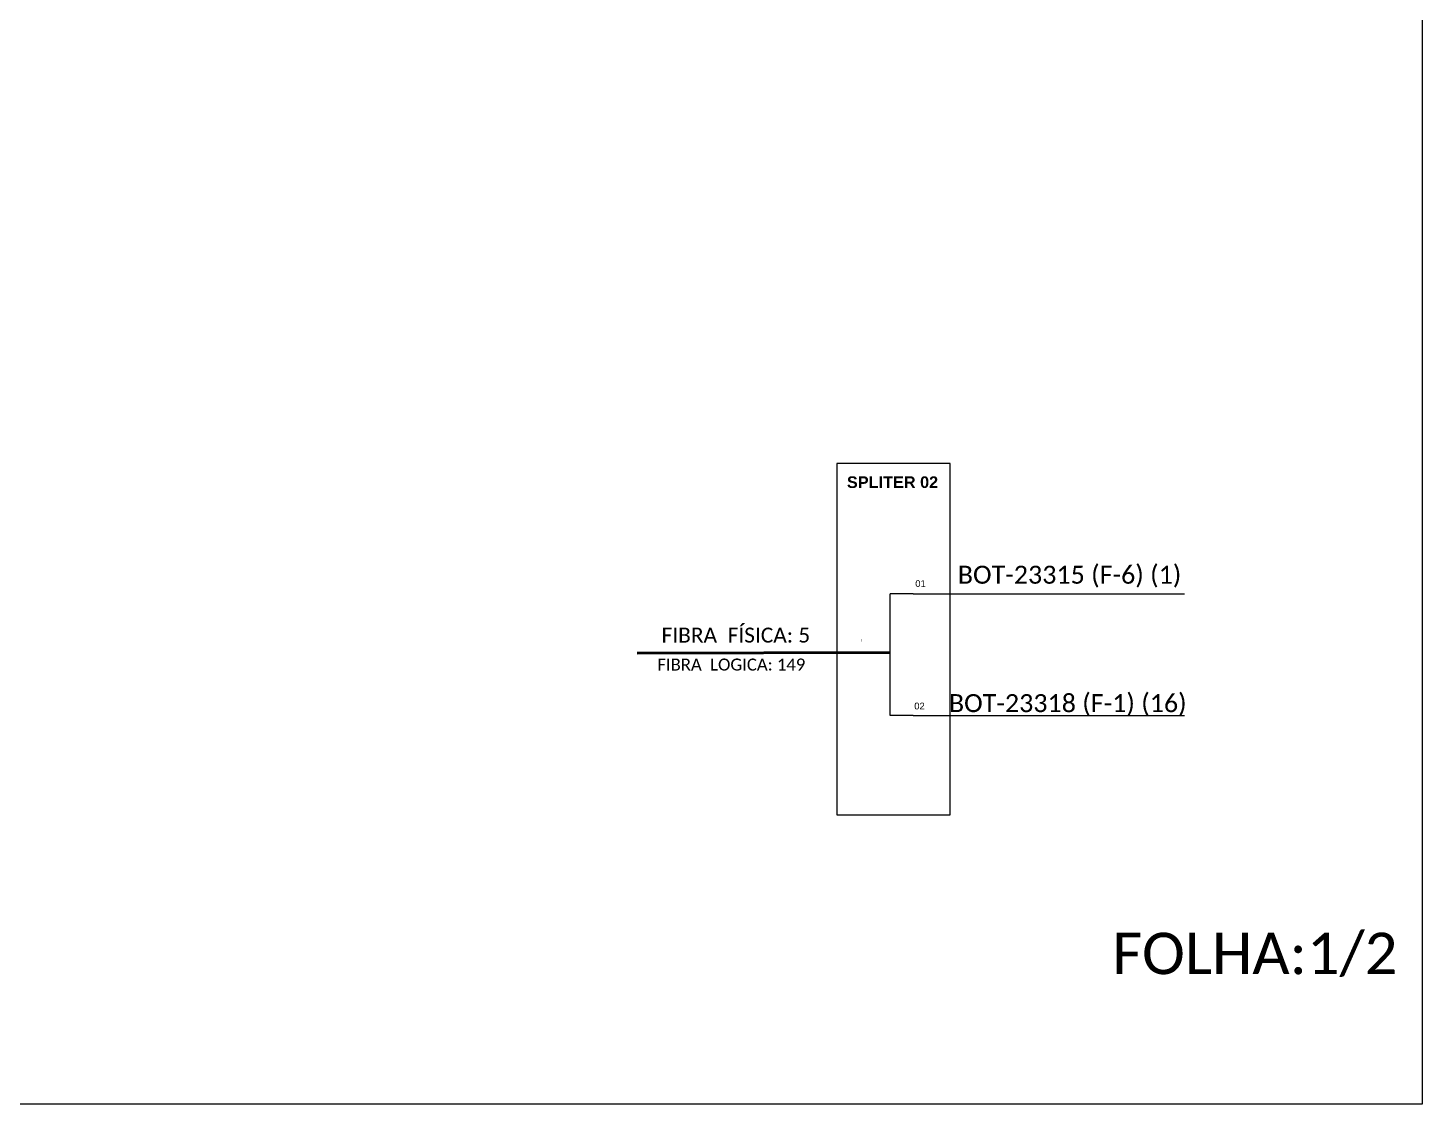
# Model space of a CAD drawing. Header units: metres. Extents: x -1362 to 1242, y -4 to 943.
# Drawn here: x -729 to -116, y -4 to 469 of the extents above; entities that cross this region are included whole.
import ezdxf
from ezdxf.enums import TextEntityAlignment as Align

# ---------------------------------------------------------------- set-up
doc = ezdxf.new("R2010")
doc.units = ezdxf.units.M
doc.styles.add('MtXpl_Calibri', font='calibri.ttf')
doc.styles.get("Standard").update_dxf_attribs({"font": 'arial.ttf'})
doc.styles.add('WMF-Calibri0', font='calibri.ttf')

msp = doc.modelspace()

# ---------------------------------------------------------------- linework, layer by layer
at = {"color": 7, "linetype": 'Continuous'}
for p, q in [((-339.99, 220.65), (-350.12, 220.65)), ((-339.99, 167.22), (-350.12, 167.22))]:
    msp.add_line(p, q, dxfattribs=at)
at = {"color": 10, "linetype": 'Continuous'}
for p, q in [((-339.99, 220.68), (-220.83, 220.65)), ((-339.99, 167.26), (-220.83, 167.22))]:
    msp.add_line(p, q, dxfattribs=at)
at = {"color": 1, "linetype": 'Continuous', "lineweight": 60}
msp.add_line((-350.12, 194.86), (-461.32, 194.55), dxfattribs=at)
msp.add_lwpolyline([(-1361.75, 942.54), (-116.34, 942.54), (-116.34, -3.64), (-1361.75, -3.64)], close=True)
at = {"color": 7}
msp.add_lwpolyline([(-373.58, 123.49), (-323.81, 123.49), (-323.81, 278.02), (-373.58, 278.02)], close=True, dxfattribs=at)
at = {"color": 7, "linetype": 'Continuous'}
msp.add_lwpolyline([(-350.12, 167.22), (-350.12, 220.65)], dxfattribs=at)

# ---------------------------------------------------------------- texts
at = {"color": 7, "linetype": 'Continuous', "lineweight": 0, "style": 'MtXpl_Calibri'}
msp.add_text('BOT-23315 (F-6) (1)', height=7.9003, dxfattribs=at).set_placement((-320.4, 225.12))
at = {"color": 1, "linetype": 'Continuous', "lineweight": 0, "style": 'MtXpl_Calibri'}
msp.add_text('BOT-23318 (F-1) (16)', height=7.9003, dxfattribs=at).set_placement((-324.3, 168.67))
at = {"style": 'WMF-Calibri0'}
msp.add_text('FOLHA:1/2', height=18.223, dxfattribs=at).set_placement((-189.83, 62.6), align=Align.MIDDLE_CENTER)
at = {"attachment_point": 5}
for s, insert, char_height, width in [('{\\fArial|b1|i0|c0|p34;\\C10;SPLITER 02}', (-349.06, 269.72), 5.1128, 49.7664), ('\\C7;\\fArial|b0|i0;\\H0.578704x;01 ', (-336.78, 225.16), 5.1128, 9.9533), ('\\C7;\\fCalibri|b0|i0|c0|p34;FIBRA  FÍSICA: 5', (-417.92, 202.49), 6.5835, 99.5328), ('\\C7;\\fArial|b0|i0|;\\H1.0273588255048;1', (-362.69, 200.09), 5.1128, 5.0642), ('\\C7;\\fCalibri|b0|i0|c0|p34;FIBRA  LOGICA: 149', (-419.91, 189.55), 5.2671, 99.5328), ('\\C7;\\fArial|b0|i0;\\H0.578704x;02 ', (-337.21, 171.33), 5.1128, 10.8237)]:
    msp.add_mtext(s, dxfattribs=dict(at, insert=insert, char_height=char_height, width=width))

doc.saveas('drawing.dxf')
